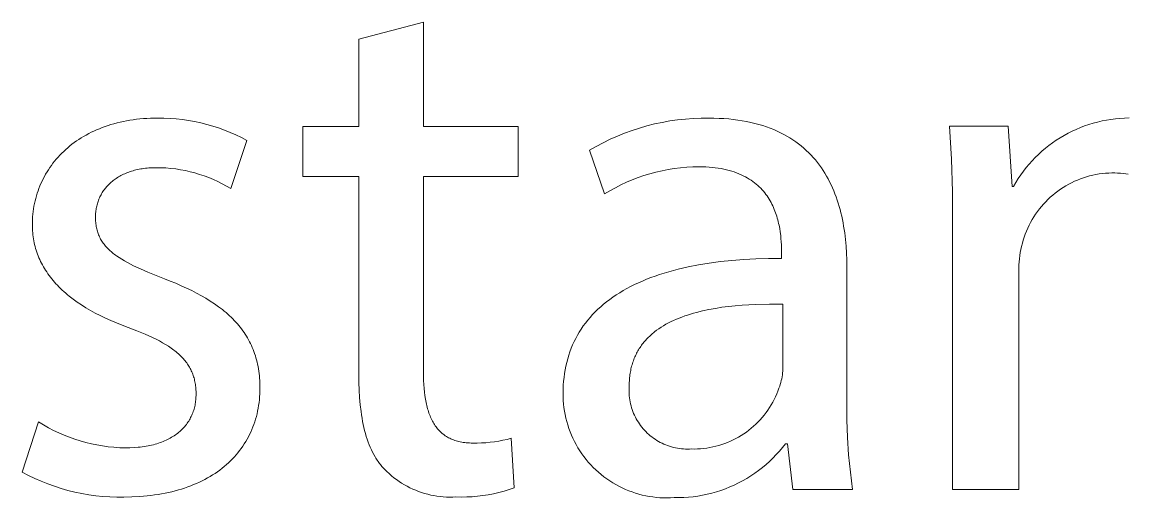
# Model space of a CAD drawing. Header units: millimetres. Extents: x -658 to 2773, y 81 to 2478.
# Drawn here: x 2087.7 to 2138.3, y 138.5 to 160.3 of the extents above; entities that cross this region are included whole.
import ezdxf

# ---------------------------------------------------------------- set-up
doc = ezdxf.new("R2010")
doc.units = ezdxf.units.MM
doc.header["$MEASUREMENT"] = 0
doc.layers.add('Domyślny', color=7, linetype='Continuous', true_color=0x000000)

msp = doc.modelspace()

# ---------------------------------------------------------------- linework, layer by layer
at = {"layer": 'Domyślny', "color": 18, "lineweight": 15, "true_color": 0x000000}
for p, q in [((2103.117, 159.492), (2106.076, 160.28)), ((2106.076, 160.28), (2106.076, 155.505)), ((2103.117, 155.505), (2103.117, 159.492)), ((2092.34, 155.732), (2092.487, 155.761)), ((2092.487, 155.761), (2092.636, 155.788)), ((2092.636, 155.788), (2092.788, 155.811)), ((2092.788, 155.811), (2092.942, 155.831)), ((2092.942, 155.831), (2093.098, 155.848)), ((2093.098, 155.848), (2093.256, 155.862)), ((2093.256, 155.862), (2093.416, 155.874)), ((2093.416, 155.874), (2093.578, 155.882)), ((2093.578, 155.882), (2093.743, 155.886)), ((2093.743, 155.886), (2093.909, 155.888)), ((2093.909, 155.888), (2094.193, 155.885)), ((2094.193, 155.885), (2094.477, 155.873)), ((2094.477, 155.873), (2094.761, 155.851)), ((2094.761, 155.851), (2095.043, 155.819)), ((2095.043, 155.819), (2095.324, 155.778)), ((2095.324, 155.778), (2095.604, 155.728)), ((2117.002, 155.691), (2117.354, 155.754)), ((2117.354, 155.754), (2117.708, 155.805)), ((2117.708, 155.805), (2118.064, 155.843)), ((2118.064, 155.843), (2118.422, 155.869)), ((2118.422, 155.869), (2118.779, 155.883)), ((2118.779, 155.883), (2119.137, 155.885)), ((2119.137, 155.885), (2119.372, 155.882)), ((2119.372, 155.882), (2119.602, 155.874)), ((2119.602, 155.874), (2119.826, 155.862)), ((2119.826, 155.862), (2120.044, 155.845)), ((2120.044, 155.845), (2120.257, 155.823)), ((2120.257, 155.823), (2120.465, 155.796)), ((2120.465, 155.796), (2120.668, 155.765)), ((2120.668, 155.765), (2120.865, 155.729)), ((2136.931, 155.706), (2137.133, 155.753)), ((2137.133, 155.753), (2137.337, 155.793)), ((2137.337, 155.793), (2137.542, 155.827)), ((2137.542, 155.827), (2137.748, 155.853)), ((2137.748, 155.853), (2137.954, 155.872)), ((2137.954, 155.872), (2138.162, 155.885)), ((2138.162, 155.885), (2138.369, 155.89)), ((2090.754, 155.174), (2090.873, 155.234)), ((2090.873, 155.234), (2090.995, 155.292)), ((2090.995, 155.292), (2091.119, 155.348)), ((2091.119, 155.348), (2091.245, 155.401)), ((2091.245, 155.401), (2091.374, 155.452)), ((2091.374, 155.452), (2091.505, 155.5)), ((2091.505, 155.5), (2091.638, 155.545)), ((2091.638, 155.545), (2091.774, 155.588)), ((2091.774, 155.588), (2091.912, 155.628)), ((2091.912, 155.628), (2092.052, 155.666)), ((2092.052, 155.666), (2092.195, 155.701)), ((2092.195, 155.701), (2092.34, 155.732)), ((2095.604, 155.728), (2095.881, 155.668)), ((2095.881, 155.668), (2096.157, 155.598)), ((2096.157, 155.598), (2096.43, 155.52)), ((2096.43, 155.52), (2096.7, 155.432)), ((2096.7, 155.432), (2096.968, 155.335)), ((2096.968, 155.335), (2097.231, 155.23)), ((2100.558, 153.209), (2100.558, 155.505)), ((2100.558, 155.505), (2103.117, 155.505)), ((2106.076, 155.505), (2110.405, 155.505)), ((2110.405, 155.505), (2110.405, 153.209)), ((2115.284, 155.195), (2115.62, 155.318)), ((2115.62, 155.318), (2115.96, 155.429)), ((2115.96, 155.429), (2116.304, 155.528)), ((2116.304, 155.528), (2116.652, 155.616)), ((2116.652, 155.616), (2117.002, 155.691)), ((2120.865, 155.729), (2121.057, 155.689)), ((2121.057, 155.689), (2121.244, 155.644)), ((2121.244, 155.644), (2121.427, 155.595)), ((2121.427, 155.595), (2121.604, 155.542)), ((2121.604, 155.542), (2121.776, 155.485)), ((2121.776, 155.485), (2121.944, 155.424)), ((2121.944, 155.424), (2122.106, 155.359)), ((2122.106, 155.359), (2122.264, 155.29)), ((2122.264, 155.29), (2122.418, 155.217)), ((2130.241, 154.008), (2130.158, 155.511)), ((2130.158, 155.511), (2132.842, 155.511)), ((2132.842, 155.511), (2133.014, 152.758)), ((2135.576, 155.188), (2135.761, 155.282)), ((2135.761, 155.282), (2135.95, 155.369)), ((2135.95, 155.369), (2136.141, 155.45)), ((2136.141, 155.45), (2136.335, 155.524)), ((2136.335, 155.524), (2136.531, 155.591)), ((2136.531, 155.591), (2136.73, 155.652)), ((2136.73, 155.652), (2136.931, 155.706)), ((2089.99, 154.687), (2090.092, 154.763)), ((2090.092, 154.763), (2090.196, 154.837)), ((2090.196, 154.837), (2090.303, 154.909)), ((2090.303, 154.909), (2090.412, 154.978)), ((2090.412, 154.978), (2090.523, 155.046)), ((2090.523, 155.046), (2090.638, 155.111)), ((2090.638, 155.111), (2090.754, 155.174)), ((2097.231, 155.23), (2097.491, 155.115)), ((2097.999, 154.86), (2097.256, 152.655)), ((2097.491, 155.115), (2097.747, 154.992)), ((2097.747, 154.992), (2097.999, 154.86)), ((2113.987, 154.59), (2114.303, 154.758)), ((2114.303, 154.758), (2114.625, 154.915)), ((2114.625, 154.915), (2114.952, 155.061)), ((2114.952, 155.061), (2115.284, 155.195)), ((2122.418, 155.217), (2122.566, 155.141)), ((2122.566, 155.141), (2122.71, 155.061)), ((2122.71, 155.061), (2122.85, 154.977)), ((2122.85, 154.977), (2122.985, 154.89)), ((2122.985, 154.89), (2123.116, 154.8)), ((2123.116, 154.8), (2123.243, 154.707)), ((2134.702, 154.63), (2134.869, 154.753)), ((2134.869, 154.753), (2135.04, 154.871)), ((2135.04, 154.871), (2135.215, 154.983)), ((2135.215, 154.983), (2135.393, 155.089)), ((2135.393, 155.089), (2135.576, 155.188)), ((2089.435, 154.187), (2089.521, 154.275)), ((2089.521, 154.275), (2089.61, 154.362)), ((2089.61, 154.362), (2089.701, 154.446)), ((2089.701, 154.446), (2089.795, 154.528)), ((2089.795, 154.528), (2089.891, 154.608)), ((2089.891, 154.608), (2089.99, 154.687)), ((2113.677, 154.411), (2113.987, 154.59)), ((2114.362, 152.412), (2113.677, 154.411)), ((2123.243, 154.707), (2123.365, 154.61)), ((2123.365, 154.61), (2123.483, 154.51)), ((2123.483, 154.51), (2123.597, 154.407)), ((2123.597, 154.407), (2123.707, 154.301)), ((2123.707, 154.301), (2123.813, 154.193)), ((2134.078, 154.081), (2134.227, 154.226)), ((2134.227, 154.226), (2134.381, 154.366)), ((2134.381, 154.366), (2134.539, 154.501)), ((2134.539, 154.501), (2134.702, 154.63)), ((2088.977, 153.622), (2089.046, 153.72)), ((2089.046, 153.72), (2089.119, 153.817)), ((2089.119, 153.817), (2089.194, 153.912)), ((2089.194, 153.912), (2089.272, 154.006)), ((2089.272, 154.006), (2089.352, 154.097)), ((2089.352, 154.097), (2089.435, 154.187)), ((2123.813, 154.193), (2123.915, 154.081)), ((2123.915, 154.081), (2124.013, 153.967)), ((2124.013, 153.967), (2124.108, 153.85)), ((2124.108, 153.85), (2124.198, 153.731)), ((2124.198, 153.731), (2124.285, 153.609)), ((2130.287, 152.504), (2130.241, 154.008)), ((2133.663, 153.617), (2133.796, 153.777)), ((2133.796, 153.777), (2133.935, 153.931)), ((2133.935, 153.931), (2134.078, 154.081)), ((2088.67, 153.107), (2088.726, 153.213)), ((2088.726, 153.213), (2088.784, 153.317)), ((2088.784, 153.317), (2088.846, 153.42)), ((2088.846, 153.42), (2088.91, 153.522)), ((2088.91, 153.522), (2088.977, 153.622)), ((2092.174, 153.224), (2092.12, 153.193)), ((2092.229, 153.254), (2092.174, 153.224)), ((2092.286, 153.284), (2092.229, 153.254)), ((2092.343, 153.312), (2092.286, 153.284)), ((2092.402, 153.339), (2092.343, 153.312)), ((2092.462, 153.364), (2092.402, 153.339)), ((2092.524, 153.389), (2092.462, 153.364)), ((2092.586, 153.412), (2092.524, 153.389)), ((2092.65, 153.435), (2092.586, 153.412)), ((2092.716, 153.456), (2092.65, 153.435)), ((2092.782, 153.476), (2092.716, 153.456)), ((2092.85, 153.494), (2092.782, 153.476)), ((2092.919, 153.512), (2092.85, 153.494)), ((2092.989, 153.528), (2092.919, 153.512)), ((2093.06, 153.543), (2092.989, 153.528)), ((2093.133, 153.556), (2093.06, 153.543)), ((2093.207, 153.568), (2093.133, 153.556)), ((2093.282, 153.579), (2093.207, 153.568)), ((2093.358, 153.588), (2093.282, 153.579)), ((2093.435, 153.596), (2093.358, 153.588)), ((2093.514, 153.603), (2093.435, 153.596)), ((2093.594, 153.608), (2093.514, 153.603)), ((2093.675, 153.612), (2093.594, 153.608)), ((2093.757, 153.614), (2093.675, 153.612)), ((2093.841, 153.615), (2093.757, 153.614)), ((2094.065, 153.612), (2093.841, 153.615)), ((2094.29, 153.601), (2094.065, 153.612)), ((2094.513, 153.582), (2094.29, 153.601)), ((2094.737, 153.556), (2094.513, 153.582)), ((2094.959, 153.521), (2094.737, 153.556)), ((2095.179, 153.48), (2094.959, 153.521)), ((2095.398, 153.43), (2095.179, 153.48)), ((2095.616, 153.373), (2095.398, 153.43)), ((2095.831, 153.309), (2095.616, 153.373)), ((2096.043, 153.237), (2095.831, 153.309)), ((2096.254, 153.158), (2096.043, 153.237)), ((2103.117, 153.209), (2100.558, 153.209)), ((2103.117, 144.139), (2103.117, 153.209)), ((2110.405, 153.209), (2106.076, 153.209)), ((2106.076, 153.209), (2106.076, 144.242)), ((2116.168, 153.251), (2115.898, 153.158)), ((2116.441, 153.334), (2116.168, 153.251)), ((2116.716, 153.408), (2116.441, 153.334)), ((2116.994, 153.473), (2116.716, 153.408)), ((2117.274, 153.528), (2116.994, 153.473)), ((2117.555, 153.573), (2117.274, 153.528)), ((2117.838, 153.609), (2117.555, 153.573)), ((2118.122, 153.635), (2117.838, 153.609)), ((2118.407, 153.651), (2118.122, 153.635)), ((2118.692, 153.657), (2118.407, 153.651)), ((2118.849, 153.655), (2118.692, 153.657)), ((2119.001, 153.65), (2118.849, 153.655)), ((2119.149, 153.641), (2119.001, 153.65)), ((2119.293, 153.629), (2119.149, 153.641)), ((2119.433, 153.613), (2119.293, 153.629)), ((2119.569, 153.595), (2119.433, 153.613)), ((2119.7, 153.573), (2119.569, 153.595)), ((2119.828, 153.548), (2119.7, 153.573)), ((2119.952, 153.52), (2119.828, 153.548)), ((2120.071, 153.489), (2119.952, 153.52)), ((2120.187, 153.455), (2120.071, 153.489)), ((2120.3, 153.419), (2120.187, 153.455)), ((2120.408, 153.38), (2120.3, 153.419)), ((2120.513, 153.339), (2120.408, 153.38)), ((2120.614, 153.295), (2120.513, 153.339)), ((2120.712, 153.248), (2120.614, 153.295)), ((2120.807, 153.199), (2120.712, 153.248)), ((2124.285, 153.609), (2124.368, 153.485)), ((2124.368, 153.485), (2124.447, 153.359)), ((2124.447, 153.359), (2124.523, 153.231)), ((2124.523, 153.231), (2124.596, 153.1)), ((2133.297, 153.113), (2133.413, 153.285)), ((2133.413, 153.285), (2133.535, 153.454)), ((2133.535, 153.454), (2133.663, 153.617)), ((2136.563, 153.237), (2136.421, 153.197)), ((2136.706, 153.271), (2136.563, 153.237)), ((2136.851, 153.301), (2136.706, 153.271)), ((2136.996, 153.326), (2136.851, 153.301)), ((2137.142, 153.346), (2136.996, 153.326)), ((2137.289, 153.36), (2137.142, 153.346)), ((2137.436, 153.37), (2137.289, 153.36)), ((2137.583, 153.375), (2137.436, 153.37)), ((2137.715, 153.373), (2137.583, 153.375)), ((2137.844, 153.368), (2137.715, 153.373)), ((2137.971, 153.36), (2137.844, 153.368)), ((2138.095, 153.349), (2137.971, 153.36)), ((2138.217, 153.335), (2138.095, 153.349)), ((2138.335, 153.317), (2138.217, 153.335)), ((2088.477, 152.669), (2088.521, 152.78)), ((2088.521, 152.78), (2088.568, 152.89)), ((2088.568, 152.89), (2088.618, 152.999)), ((2088.618, 152.999), (2088.67, 153.107)), ((2091.576, 152.743), (2091.54, 152.699)), ((2091.615, 152.785), (2091.576, 152.743)), ((2091.654, 152.827), (2091.615, 152.785)), ((2091.695, 152.867), (2091.654, 152.827)), ((2091.737, 152.907), (2091.695, 152.867)), ((2091.78, 152.946), (2091.737, 152.907)), ((2091.825, 152.984), (2091.78, 152.946)), ((2091.871, 153.022), (2091.825, 152.984)), ((2091.918, 153.058), (2091.871, 153.022)), ((2091.967, 153.093), (2091.918, 153.058)), ((2092.017, 153.127), (2091.967, 153.093)), ((2092.068, 153.161), (2092.017, 153.127)), ((2092.12, 153.193), (2092.068, 153.161)), ((2096.461, 153.071), (2096.254, 153.158)), ((2096.665, 152.978), (2096.461, 153.071)), ((2096.866, 152.877), (2096.665, 152.978)), ((2097.063, 152.769), (2096.866, 152.877)), ((2097.256, 152.655), (2097.063, 152.769)), ((2115.111, 152.825), (2114.857, 152.696)), ((2115.37, 152.945), (2115.111, 152.825)), ((2115.632, 153.056), (2115.37, 152.945)), ((2115.898, 153.158), (2115.632, 153.056)), ((2120.898, 153.148), (2120.807, 153.199)), ((2120.985, 153.095), (2120.898, 153.148)), ((2121.07, 153.04), (2120.985, 153.095)), ((2121.151, 152.983), (2121.07, 153.04)), ((2121.229, 152.924), (2121.151, 152.983)), ((2121.304, 152.863), (2121.229, 152.924)), ((2121.376, 152.8), (2121.304, 152.863)), ((2121.445, 152.736), (2121.376, 152.8)), ((2121.511, 152.67), (2121.445, 152.736)), ((2124.596, 153.1), (2124.665, 152.967)), ((2124.665, 152.967), (2124.731, 152.833)), ((2124.731, 152.833), (2124.793, 152.696)), ((2133.014, 152.758), (2133.082, 152.758)), ((2133.082, 152.758), (2133.187, 152.937)), ((2133.187, 152.937), (2133.297, 153.113)), ((2135.35, 152.71), (2135.227, 152.63)), ((2135.476, 152.787), (2135.35, 152.71)), ((2135.605, 152.86), (2135.476, 152.787)), ((2135.736, 152.927), (2135.605, 152.86)), ((2135.869, 152.991), (2135.736, 152.927)), ((2136.004, 153.049), (2135.869, 152.991)), ((2136.141, 153.103), (2136.004, 153.049)), ((2136.28, 153.153), (2136.141, 153.103)), ((2136.421, 153.197), (2136.28, 153.153)), ((2088.301, 152.094), (2088.33, 152.211)), ((2088.33, 152.211), (2088.362, 152.328)), ((2088.362, 152.328), (2088.397, 152.442)), ((2088.397, 152.442), (2088.436, 152.556)), ((2088.436, 152.556), (2088.477, 152.669)), ((2091.246, 152.227), (2091.224, 152.176)), ((2091.27, 152.277), (2091.246, 152.227)), ((2091.294, 152.327), (2091.27, 152.277)), ((2091.32, 152.376), (2091.294, 152.327)), ((2091.347, 152.424), (2091.32, 152.376)), ((2091.376, 152.472), (2091.347, 152.424)), ((2091.406, 152.519), (2091.376, 152.472)), ((2091.437, 152.565), (2091.406, 152.519)), ((2091.47, 152.611), (2091.437, 152.565)), ((2091.504, 152.655), (2091.47, 152.611)), ((2091.54, 152.699), (2091.504, 152.655)), ((2114.607, 152.558), (2114.362, 152.412)), ((2114.857, 152.696), (2114.607, 152.558)), ((2121.574, 152.603), (2121.511, 152.67)), ((2121.634, 152.534), (2121.574, 152.603)), ((2121.692, 152.464), (2121.634, 152.534)), ((2121.747, 152.392), (2121.692, 152.464)), ((2121.799, 152.32), (2121.747, 152.392)), ((2121.849, 152.246), (2121.799, 152.32)), ((2121.896, 152.171), (2121.849, 152.246)), ((2124.793, 152.696), (2124.852, 152.558)), ((2124.852, 152.558), (2124.908, 152.418)), ((2124.908, 152.418), (2124.961, 152.276)), ((2124.961, 152.276), (2125.011, 152.133)), ((2130.295, 150.999), (2130.287, 152.504)), ((2134.764, 152.265), (2134.657, 152.164)), ((2134.875, 152.362), (2134.764, 152.265)), ((2134.989, 152.455), (2134.875, 152.362)), ((2135.107, 152.544), (2134.989, 152.455)), ((2135.227, 152.63), (2135.107, 152.544)), ((2088.214, 151.616), (2088.231, 151.737)), ((2088.231, 151.737), (2088.251, 151.857)), ((2088.251, 151.857), (2088.274, 151.976)), ((2088.274, 151.976), (2088.301, 152.094)), ((2091.091, 151.694), (2091.083, 151.638)), ((2091.1, 151.749), (2091.091, 151.694)), ((2091.11, 151.804), (2091.1, 151.749)), ((2091.123, 151.859), (2091.11, 151.804)), ((2091.136, 151.913), (2091.123, 151.859)), ((2091.151, 151.967), (2091.136, 151.913)), ((2091.167, 152.02), (2091.151, 151.967)), ((2091.185, 152.072), (2091.167, 152.02)), ((2091.204, 152.124), (2091.185, 152.072)), ((2091.224, 152.176), (2091.204, 152.124)), ((2121.941, 152.096), (2121.896, 152.171)), ((2121.984, 152.019), (2121.941, 152.096)), ((2122.024, 151.942), (2121.984, 152.019)), ((2122.062, 151.864), (2122.024, 151.942)), ((2122.098, 151.786), (2122.062, 151.864)), ((2122.132, 151.707), (2122.098, 151.786)), ((2122.163, 151.628), (2122.132, 151.707)), ((2125.011, 152.133), (2125.058, 151.989)), ((2125.058, 151.989), (2125.102, 151.843)), ((2125.102, 151.843), (2125.143, 151.696)), ((2125.143, 151.696), (2125.181, 151.547)), ((2134.263, 151.725), (2134.174, 151.607)), ((2134.356, 151.84), (2134.263, 151.725)), ((2134.452, 151.951), (2134.356, 151.84)), ((2134.553, 152.059), (2134.452, 151.951)), ((2134.657, 152.164), (2134.553, 152.059)), ((2088.176, 151.124), (2088.181, 151.248)), ((2088.181, 151.248), (2088.189, 151.371)), ((2088.189, 151.371), (2088.2, 151.494)), ((2088.2, 151.494), (2088.214, 151.616)), ((2091.068, 151.468), (2091.065, 151.41)), ((2091.065, 151.41), (2091.065, 151.353)), ((2091.065, 151.353), (2091.065, 151.289)), ((2091.065, 151.289), (2091.068, 151.225)), ((2091.071, 151.525), (2091.068, 151.468)), ((2091.068, 151.225), (2091.071, 151.163)), ((2091.076, 151.581), (2091.071, 151.525)), ((2091.083, 151.638), (2091.076, 151.581)), ((2122.193, 151.548), (2122.163, 151.628)), ((2122.221, 151.468), (2122.193, 151.548)), ((2122.247, 151.388), (2122.221, 151.468)), ((2122.271, 151.307), (2122.247, 151.388)), ((2122.293, 151.227), (2122.271, 151.307)), ((2122.313, 151.147), (2122.293, 151.227)), ((2125.181, 151.547), (2125.216, 151.398)), ((2125.216, 151.398), (2125.249, 151.247)), ((2125.249, 151.247), (2125.279, 151.095)), ((2133.933, 151.237), (2133.862, 151.108)), ((2134.009, 151.363), (2133.933, 151.237)), ((2134.09, 151.487), (2134.009, 151.363)), ((2134.174, 151.607), (2134.09, 151.487)), ((2088.175, 150.999), (2088.176, 151.124)), ((2088.176, 150.906), (2088.175, 150.999)), ((2088.179, 150.813), (2088.176, 150.906)), ((2088.184, 150.721), (2088.179, 150.813)), ((2088.191, 150.63), (2088.184, 150.721)), ((2091.071, 151.163), (2091.076, 151.102)), ((2091.076, 151.102), (2091.083, 151.042)), ((2091.083, 151.042), (2091.091, 150.983)), ((2091.091, 150.983), (2091.1, 150.925)), ((2091.1, 150.925), (2091.111, 150.868)), ((2091.111, 150.868), (2091.124, 150.812)), ((2091.124, 150.812), (2091.138, 150.757)), ((2091.138, 150.757), (2091.153, 150.703)), ((2091.153, 150.703), (2091.17, 150.65)), ((2122.332, 151.067), (2122.313, 151.147)), ((2122.35, 150.987), (2122.332, 151.067)), ((2122.38, 150.828), (2122.35, 150.987)), ((2122.404, 150.671), (2122.38, 150.828)), ((2125.279, 151.095), (2125.306, 150.943)), ((2125.306, 150.943), (2125.354, 150.636)), ((2130.295, 138.878), (2130.295, 150.999)), ((2133.674, 150.708), (2133.62, 150.57)), ((2133.732, 150.843), (2133.674, 150.708)), ((2133.794, 150.977), (2133.732, 150.843)), ((2133.862, 151.108), (2133.794, 150.977)), ((2088.201, 150.539), (2088.191, 150.63)), ((2088.212, 150.449), (2088.201, 150.539)), ((2088.226, 150.359), (2088.212, 150.449)), ((2088.241, 150.27), (2088.226, 150.359)), ((2088.259, 150.181), (2088.241, 150.27)), ((2088.279, 150.093), (2088.259, 150.181)), ((2091.17, 150.65), (2091.188, 150.597)), ((2091.188, 150.597), (2091.208, 150.545)), ((2091.208, 150.545), (2091.229, 150.495)), ((2091.229, 150.495), (2091.252, 150.444)), ((2091.252, 150.444), (2091.277, 150.395)), ((2091.277, 150.395), (2091.302, 150.347)), ((2091.302, 150.347), (2091.33, 150.299)), ((2091.33, 150.299), (2091.359, 150.252)), ((2091.359, 150.252), (2091.389, 150.205)), ((2091.389, 150.205), (2091.421, 150.159)), ((2122.424, 150.517), (2122.404, 150.671)), ((2122.439, 150.366), (2122.424, 150.517)), ((2122.45, 150.219), (2122.439, 150.366)), ((2122.457, 150.076), (2122.45, 150.219)), ((2125.354, 150.636), (2125.391, 150.326)), ((2125.391, 150.326), (2125.42, 150.015)), ((2133.528, 150.29), (2133.487, 150.153)), ((2133.572, 150.431), (2133.528, 150.29)), ((2133.62, 150.57), (2133.572, 150.431)), ((2088.301, 150.005), (2088.279, 150.093)), ((2088.325, 149.918), (2088.301, 150.005)), ((2088.351, 149.832), (2088.325, 149.918)), ((2088.379, 149.746), (2088.351, 149.832)), ((2088.41, 149.661), (2088.379, 149.746)), ((2091.421, 150.159), (2091.455, 150.114)), ((2091.455, 150.114), (2091.49, 150.069)), ((2091.49, 150.069), (2091.527, 150.025)), ((2091.527, 150.025), (2091.565, 149.982)), ((2091.565, 149.982), (2091.605, 149.939)), ((2091.605, 149.939), (2091.646, 149.897)), ((2091.646, 149.897), (2091.689, 149.855)), ((2091.689, 149.855), (2091.734, 149.813)), ((2091.734, 149.813), (2091.78, 149.773)), ((2091.78, 149.773), (2091.827, 149.732)), ((2091.827, 149.732), (2091.877, 149.692)), ((2091.877, 149.692), (2091.927, 149.652)), ((2122.46, 149.939), (2122.457, 150.076)), ((2122.462, 149.807), (2122.46, 149.939)), ((2122.462, 149.464), (2122.462, 149.807)), ((2125.42, 150.015), (2125.439, 149.702)), ((2125.439, 149.702), (2125.451, 149.389)), ((2133.391, 149.732), (2133.368, 149.59)), ((2133.418, 149.873), (2133.391, 149.732)), ((2133.45, 150.014), (2133.418, 149.873)), ((2133.487, 150.153), (2133.45, 150.014)), ((2088.442, 149.576), (2088.41, 149.661)), ((2088.477, 149.492), (2088.442, 149.576)), ((2088.514, 149.408), (2088.477, 149.492)), ((2088.553, 149.325), (2088.514, 149.408)), ((2088.594, 149.243), (2088.553, 149.325)), ((2088.637, 149.161), (2088.594, 149.243)), ((2091.927, 149.652), (2091.98, 149.613)), ((2091.98, 149.613), (2092.034, 149.574)), ((2092.034, 149.574), (2092.147, 149.497)), ((2092.147, 149.497), (2092.266, 149.421)), ((2092.266, 149.421), (2092.392, 149.346)), ((2092.392, 149.346), (2092.525, 149.272)), ((2092.525, 149.272), (2092.664, 149.198)), ((2092.664, 149.198), (2092.809, 149.125)), ((2118.191, 149.077), (2118.664, 149.17)), ((2118.664, 149.17), (2119.155, 149.25)), ((2119.155, 149.25), (2119.663, 149.318)), ((2119.663, 149.318), (2120.189, 149.373)), ((2120.189, 149.373), (2120.732, 149.415)), ((2120.732, 149.415), (2121.291, 149.445)), ((2121.291, 149.445), (2121.868, 149.461)), ((2121.868, 149.461), (2122.462, 149.464)), ((2125.451, 149.389), (2125.455, 149.076)), ((2133.336, 149.305), (2133.327, 149.161)), ((2133.349, 149.448), (2133.336, 149.305)), ((2133.368, 149.59), (2133.349, 149.448)), ((2088.682, 149.08), (2088.637, 149.161)), ((2088.73, 149), (2088.682, 149.08)), ((2088.779, 148.92), (2088.73, 149)), ((2088.831, 148.84), (2088.779, 148.92)), ((2088.885, 148.762), (2088.831, 148.84)), ((2088.941, 148.684), (2088.885, 148.762)), ((2088.999, 148.607), (2088.941, 148.684)), ((2092.809, 149.125), (2093.121, 148.978)), ((2093.121, 148.978), (2093.459, 148.832)), ((2093.459, 148.832), (2094.218, 148.531)), ((2116.676, 148.654), (2116.879, 148.724)), ((2116.879, 148.724), (2117.086, 148.79)), ((2117.086, 148.79), (2117.298, 148.854)), ((2117.298, 148.854), (2117.515, 148.914)), ((2117.515, 148.914), (2117.736, 148.972)), ((2117.736, 148.972), (2118.191, 149.077)), ((2125.455, 149.076), (2125.455, 142.862)), ((2133.327, 149.161), (2133.322, 149.018)), ((2133.322, 149.018), (2133.322, 148.874)), ((2133.322, 148.874), (2133.322, 138.878)), ((2089.06, 148.53), (2088.999, 148.607)), ((2089.122, 148.454), (2089.06, 148.53)), ((2089.187, 148.379), (2089.122, 148.454)), ((2089.254, 148.304), (2089.187, 148.379)), ((2089.323, 148.23), (2089.254, 148.304)), ((2089.394, 148.157), (2089.323, 148.23)), ((2089.468, 148.084), (2089.394, 148.157)), ((2094.218, 148.531), (2094.485, 148.427)), ((2094.485, 148.427), (2094.743, 148.321)), ((2094.743, 148.321), (2094.993, 148.213)), ((2094.993, 148.213), (2095.236, 148.102)), ((2115.384, 148.081), (2115.554, 148.172)), ((2115.554, 148.172), (2115.73, 148.26)), ((2115.73, 148.26), (2115.91, 148.345)), ((2115.91, 148.345), (2116.095, 148.427)), ((2116.095, 148.427), (2116.284, 148.506)), ((2116.284, 148.506), (2116.478, 148.581)), ((2116.478, 148.581), (2116.676, 148.654)), ((2089.544, 148.012), (2089.468, 148.084)), ((2089.621, 147.941), (2089.544, 148.012)), ((2089.701, 147.871), (2089.621, 147.941)), ((2089.784, 147.801), (2089.701, 147.871)), ((2089.868, 147.732), (2089.784, 147.801)), ((2090.043, 147.596), (2089.868, 147.732)), ((2095.236, 148.102), (2095.469, 147.989)), ((2095.469, 147.989), (2095.695, 147.874)), ((2095.695, 147.874), (2095.912, 147.755)), ((2095.912, 147.755), (2096.121, 147.634)), ((2114.6, 147.583), (2114.748, 147.688)), ((2114.748, 147.688), (2114.9, 147.791)), ((2114.9, 147.791), (2115.056, 147.891)), ((2115.056, 147.891), (2115.218, 147.988)), ((2115.218, 147.988), (2115.384, 148.081)), ((2090.228, 147.463), (2090.043, 147.596)), ((2090.421, 147.333), (2090.228, 147.463)), ((2090.623, 147.206), (2090.421, 147.333)), ((2090.834, 147.082), (2090.623, 147.206)), ((2096.121, 147.634), (2096.321, 147.509)), ((2096.321, 147.509), (2096.513, 147.382)), ((2096.513, 147.382), (2096.697, 147.251)), ((2096.697, 147.251), (2096.786, 147.184)), ((2096.786, 147.184), (2096.872, 147.117)), ((2114.059, 147.131), (2114.187, 147.248)), ((2114.187, 147.248), (2114.32, 147.363)), ((2114.32, 147.363), (2114.458, 147.474)), ((2114.458, 147.474), (2114.6, 147.583)), ((2119.435, 147.175), (2119.141, 147.122)), ((2119.734, 147.222), (2119.435, 147.175)), ((2120.038, 147.261), (2119.734, 147.222)), ((2120.345, 147.293), (2120.038, 147.261)), ((2120.655, 147.319), (2120.345, 147.293)), ((2120.967, 147.339), (2120.655, 147.319)), ((2121.28, 147.354), (2120.967, 147.339)), ((2121.907, 147.367), (2121.28, 147.354)), ((2122.53, 147.362), (2121.907, 147.367)), ((2122.53, 144.484), (2122.53, 147.362)), ((2091.054, 146.961), (2090.834, 147.082)), ((2091.282, 146.843), (2091.054, 146.961)), ((2091.52, 146.729), (2091.282, 146.843)), ((2091.767, 146.617), (2091.52, 146.729)), ((2096.872, 147.117), (2096.957, 147.048)), ((2096.957, 147.048), (2097.039, 146.979)), ((2097.039, 146.979), (2097.119, 146.909)), ((2097.119, 146.909), (2097.198, 146.838)), ((2097.198, 146.838), (2097.274, 146.765)), ((2097.274, 146.765), (2097.348, 146.692)), ((2097.348, 146.692), (2097.419, 146.618)), ((2113.595, 146.633), (2113.704, 146.762)), ((2113.704, 146.762), (2113.817, 146.888)), ((2113.817, 146.888), (2113.936, 147.011)), ((2113.936, 147.011), (2114.059, 147.131)), ((2117.649, 146.677), (2117.526, 146.622)), ((2117.774, 146.728), (2117.649, 146.677)), ((2117.901, 146.778), (2117.774, 146.728)), ((2118.031, 146.825), (2117.901, 146.778)), ((2118.163, 146.87), (2118.031, 146.825)), ((2118.297, 146.912), (2118.163, 146.87)), ((2118.433, 146.952), (2118.297, 146.912)), ((2118.571, 146.99), (2118.433, 146.952)), ((2118.853, 147.06), (2118.571, 146.99)), ((2119.141, 147.122), (2118.853, 147.06)), ((2092.023, 146.509), (2091.767, 146.617)), ((2092.287, 146.405), (2092.023, 146.509)), ((2092.561, 146.304), (2092.287, 146.405)), ((2092.965, 146.149), (2092.561, 146.304)), ((2093.338, 145.995), (2092.965, 146.149)), ((2097.419, 146.618), (2097.489, 146.543)), ((2097.489, 146.543), (2097.557, 146.467)), ((2097.557, 146.467), (2097.622, 146.39)), ((2097.622, 146.39), (2097.686, 146.312)), ((2097.686, 146.312), (2097.747, 146.233)), ((2097.747, 146.233), (2097.806, 146.153)), ((2097.806, 146.153), (2097.863, 146.072)), ((2113.209, 146.089), (2113.298, 146.229)), ((2113.298, 146.229), (2113.392, 146.367)), ((2113.392, 146.367), (2113.491, 146.501)), ((2113.491, 146.501), (2113.595, 146.633)), ((2116.747, 146.17), (2116.648, 146.094)), ((2116.849, 146.243), (2116.747, 146.17)), ((2116.955, 146.313), (2116.849, 146.243)), ((2117.063, 146.38), (2116.955, 146.313)), ((2117.175, 146.444), (2117.063, 146.38)), ((2117.289, 146.506), (2117.175, 146.444)), ((2117.406, 146.566), (2117.289, 146.506)), ((2117.526, 146.622), (2117.406, 146.566)), ((2093.512, 145.917), (2093.338, 145.995)), ((2093.679, 145.839), (2093.512, 145.917)), ((2093.839, 145.76), (2093.679, 145.839)), ((2093.991, 145.681), (2093.839, 145.76)), ((2094.136, 145.6), (2093.991, 145.681)), ((2097.863, 146.072), (2097.918, 145.989)), ((2097.918, 145.989), (2097.971, 145.906)), ((2097.971, 145.906), (2098.021, 145.821)), ((2098.021, 145.821), (2098.07, 145.736)), ((2098.07, 145.736), (2098.116, 145.649)), ((2098.116, 145.649), (2098.16, 145.561)), ((2112.902, 145.501), (2112.972, 145.652)), ((2112.972, 145.652), (2113.046, 145.801)), ((2113.046, 145.801), (2113.125, 145.946)), ((2113.125, 145.946), (2113.209, 146.089)), ((2116.167, 145.626), (2116.128, 145.579)), ((2116.206, 145.673), (2116.167, 145.626)), ((2116.246, 145.718), (2116.206, 145.673)), ((2116.287, 145.763), (2116.246, 145.718)), ((2116.329, 145.807), (2116.287, 145.763)), ((2116.372, 145.85), (2116.329, 145.807)), ((2116.416, 145.893), (2116.372, 145.85)), ((2116.46, 145.935), (2116.416, 145.893)), ((2116.506, 145.976), (2116.46, 145.935)), ((2116.552, 146.016), (2116.506, 145.976)), ((2116.6, 146.056), (2116.552, 146.016)), ((2116.648, 146.094), (2116.6, 146.056)), ((2094.274, 145.519), (2094.136, 145.6)), ((2094.405, 145.436), (2094.274, 145.519)), ((2094.528, 145.353), (2094.405, 145.436)), ((2094.588, 145.311), (2094.528, 145.353)), ((2094.645, 145.268), (2094.588, 145.311)), ((2094.701, 145.225), (2094.645, 145.268)), ((2094.755, 145.182), (2094.701, 145.225)), ((2094.807, 145.138), (2094.755, 145.182)), ((2094.858, 145.094), (2094.807, 145.138)), ((2098.16, 145.561), (2098.202, 145.471)), ((2098.202, 145.471), (2098.242, 145.381)), ((2098.242, 145.381), (2098.28, 145.289)), ((2098.28, 145.289), (2098.316, 145.196)), ((2098.316, 145.196), (2098.349, 145.102)), ((2112.725, 145.03), (2112.779, 145.19)), ((2112.779, 145.19), (2112.838, 145.346)), ((2112.838, 145.346), (2112.902, 145.501)), ((2115.831, 145.119), (2115.803, 145.064)), ((2115.86, 145.174), (2115.831, 145.119)), ((2115.89, 145.227), (2115.86, 145.174)), ((2115.921, 145.28), (2115.89, 145.227)), ((2115.953, 145.332), (2115.921, 145.28)), ((2115.986, 145.383), (2115.953, 145.332)), ((2116.02, 145.433), (2115.986, 145.383)), ((2116.055, 145.483), (2116.02, 145.433)), ((2116.091, 145.531), (2116.055, 145.483)), ((2116.128, 145.579), (2116.091, 145.531)), ((2094.907, 145.049), (2094.858, 145.094)), ((2094.955, 145.004), (2094.907, 145.049)), ((2095, 144.959), (2094.955, 145.004)), ((2095.044, 144.913), (2095, 144.959)), ((2095.087, 144.866), (2095.044, 144.913)), ((2095.128, 144.819), (2095.087, 144.866)), ((2095.167, 144.772), (2095.128, 144.819)), ((2095.205, 144.724), (2095.167, 144.772)), ((2095.241, 144.675), (2095.205, 144.724)), ((2095.276, 144.626), (2095.241, 144.675)), ((2095.309, 144.577), (2095.276, 144.626)), ((2098.349, 145.102), (2098.381, 145.006)), ((2098.381, 145.006), (2098.41, 144.91)), ((2098.41, 144.91), (2098.437, 144.812)), ((2098.437, 144.812), (2098.462, 144.712)), ((2098.462, 144.712), (2098.485, 144.612)), ((2112.593, 144.535), (2112.632, 144.702)), ((2112.632, 144.702), (2112.676, 144.868)), ((2112.676, 144.868), (2112.725, 145.03)), ((2115.64, 144.654), (2115.622, 144.592)), ((2115.66, 144.715), (2115.64, 144.654)), ((2115.681, 144.776), (2115.66, 144.715)), ((2115.703, 144.835), (2115.681, 144.776)), ((2115.726, 144.894), (2115.703, 144.835)), ((2115.751, 144.951), (2115.726, 144.894)), ((2115.776, 145.008), (2115.751, 144.951)), ((2115.803, 145.064), (2115.776, 145.008)), ((2095.34, 144.526), (2095.309, 144.577)), ((2095.37, 144.476), (2095.34, 144.526)), ((2095.399, 144.424), (2095.37, 144.476)), ((2095.426, 144.372), (2095.399, 144.424)), ((2095.451, 144.319), (2095.426, 144.372)), ((2095.475, 144.266), (2095.451, 144.319)), ((2095.498, 144.212), (2095.475, 144.266)), ((2095.519, 144.157), (2095.498, 144.212)), ((2095.539, 144.102), (2095.519, 144.157)), ((2098.485, 144.612), (2098.505, 144.509)), ((2098.505, 144.509), (2098.524, 144.406)), ((2098.524, 144.406), (2098.54, 144.301)), ((2098.54, 144.301), (2098.554, 144.195)), ((2098.554, 144.195), (2098.566, 144.087)), ((2103.121, 143.778), (2103.117, 144.139)), ((2106.076, 144.242), (2106.077, 144.051)), ((2112.508, 144.015), (2112.531, 144.191)), ((2112.531, 144.191), (2112.56, 144.364)), ((2112.56, 144.364), (2112.593, 144.535)), ((2115.526, 144.132), (2115.517, 144.063)), ((2115.536, 144.201), (2115.526, 144.132)), ((2115.547, 144.268), (2115.536, 144.201)), ((2115.56, 144.335), (2115.547, 144.268)), ((2115.573, 144.4), (2115.56, 144.335)), ((2115.588, 144.465), (2115.573, 144.4)), ((2115.604, 144.529), (2115.588, 144.465)), ((2115.622, 144.592), (2115.604, 144.529)), ((2122.489, 144.04), (2122.503, 144.128)), ((2122.503, 144.128), (2122.514, 144.217)), ((2122.514, 144.217), (2122.522, 144.305)), ((2122.522, 144.305), (2122.528, 144.394)), ((2122.528, 144.394), (2122.53, 144.484)), ((2095.557, 144.045), (2095.539, 144.102)), ((2095.574, 143.989), (2095.557, 144.045)), ((2095.589, 143.931), (2095.574, 143.989)), ((2095.603, 143.872), (2095.589, 143.931)), ((2095.616, 143.813), (2095.603, 143.872)), ((2095.627, 143.753), (2095.616, 143.813)), ((2095.637, 143.692), (2095.627, 143.753)), ((2095.645, 143.63), (2095.637, 143.692)), ((2095.652, 143.568), (2095.645, 143.63)), ((2098.566, 144.087), (2098.576, 143.978)), ((2098.576, 143.978), (2098.583, 143.868)), ((2098.583, 143.868), (2098.589, 143.756)), ((2098.589, 143.756), (2098.592, 143.642)), ((2098.592, 143.642), (2098.593, 143.528)), ((2103.132, 143.428), (2103.121, 143.778)), ((2106.077, 144.051), (2106.083, 143.866)), ((2106.083, 143.866), (2106.092, 143.687)), ((2106.092, 143.687), (2106.104, 143.512)), ((2112.469, 143.471), (2112.476, 143.655)), ((2112.476, 143.655), (2112.489, 143.836)), ((2112.489, 143.836), (2112.508, 144.015)), ((2115.493, 143.627), (2115.487, 143.535)), ((2115.494, 143.702), (2115.493, 143.627)), ((2115.496, 143.776), (2115.494, 143.702)), ((2115.499, 143.849), (2115.496, 143.776)), ((2115.504, 143.921), (2115.499, 143.849)), ((2115.51, 143.992), (2115.504, 143.921)), ((2115.517, 144.063), (2115.51, 143.992)), ((2122.347, 143.524), (2122.378, 143.608)), ((2122.378, 143.608), (2122.406, 143.693)), ((2122.406, 143.693), (2122.43, 143.779)), ((2122.43, 143.779), (2122.453, 143.865)), ((2122.453, 143.865), (2122.472, 143.952)), ((2122.472, 143.952), (2122.489, 144.04)), ((2095.658, 143.505), (2095.652, 143.568)), ((2095.663, 143.44), (2095.658, 143.505)), ((2095.662, 143.051), (2095.665, 143.114)), ((2095.666, 143.375), (2095.663, 143.44)), ((2095.665, 143.114), (2095.668, 143.178)), ((2095.668, 143.309), (2095.666, 143.375)), ((2095.669, 143.242), (2095.668, 143.309)), ((2095.668, 143.178), (2095.669, 143.242)), ((2098.578, 143.122), (2098.566, 142.99)), ((2098.586, 143.256), (2098.578, 143.122)), ((2098.591, 143.391), (2098.586, 143.256)), ((2098.593, 143.528), (2098.591, 143.391)), ((2103.152, 143.09), (2103.132, 143.428)), ((2106.104, 143.512), (2106.121, 143.343)), ((2106.121, 143.343), (2106.141, 143.18)), ((2106.141, 143.18), (2106.166, 143.021)), ((2112.466, 143.284), (2112.469, 143.471)), ((2112.467, 143.121), (2112.466, 143.284)), ((2112.474, 142.958), (2112.467, 143.121)), ((2115.487, 143.535), (2115.485, 143.443)), ((2115.485, 143.443), (2115.485, 143.351)), ((2115.485, 143.351), (2115.488, 143.259)), ((2115.488, 143.259), (2115.495, 143.167)), ((2115.495, 143.167), (2115.505, 143.076)), ((2122.128, 143.004), (2122.19, 143.131)), ((2122.19, 143.131), (2122.247, 143.26)), ((2122.247, 143.26), (2122.299, 143.391)), ((2122.299, 143.391), (2122.347, 143.524)), ((2095.577, 142.564), (2095.593, 142.623)), ((2095.593, 142.623), (2095.607, 142.683)), ((2095.607, 142.683), (2095.62, 142.743)), ((2095.62, 142.743), (2095.631, 142.803)), ((2095.631, 142.803), (2095.641, 142.865)), ((2095.641, 142.865), (2095.65, 142.926)), ((2095.65, 142.926), (2095.656, 142.988)), ((2095.656, 142.988), (2095.662, 143.051)), ((2098.512, 142.6), (2098.487, 142.473)), ((2098.533, 142.729), (2098.512, 142.6)), ((2098.551, 142.858), (2098.533, 142.729)), ((2098.566, 142.99), (2098.551, 142.858)), ((2103.18, 142.763), (2103.152, 143.09)), ((2103.217, 142.448), (2103.18, 142.763)), ((2106.166, 143.021), (2106.194, 142.869)), ((2106.194, 142.869), (2106.21, 142.795)), ((2106.21, 142.795), (2106.227, 142.722)), ((2106.227, 142.722), (2106.245, 142.651)), ((2106.245, 142.651), (2106.264, 142.581)), ((2112.486, 142.795), (2112.474, 142.958)), ((2112.504, 142.633), (2112.486, 142.795)), ((2112.528, 142.471), (2112.504, 142.633)), ((2115.505, 143.076), (2115.518, 142.985)), ((2115.518, 142.985), (2115.534, 142.894)), ((2115.534, 142.894), (2115.553, 142.804)), ((2115.553, 142.804), (2115.576, 142.715)), ((2115.576, 142.715), (2115.601, 142.627)), ((2115.601, 142.627), (2115.629, 142.539)), ((2121.841, 142.518), (2121.919, 142.636)), ((2121.919, 142.636), (2121.993, 142.756)), ((2121.993, 142.756), (2122.063, 142.879)), ((2122.063, 142.879), (2122.128, 143.004)), ((2125.455, 142.862), (2125.456, 142.064)), ((2095.363, 142.065), (2095.393, 142.117)), ((2095.393, 142.117), (2095.421, 142.171)), ((2095.421, 142.171), (2095.448, 142.225)), ((2095.448, 142.225), (2095.473, 142.28)), ((2095.473, 142.28), (2095.497, 142.335)), ((2095.497, 142.335), (2095.519, 142.392)), ((2095.519, 142.392), (2095.54, 142.449)), ((2095.54, 142.449), (2095.559, 142.506)), ((2095.559, 142.506), (2095.577, 142.564)), ((2098.394, 142.102), (2098.356, 141.981)), ((2098.428, 142.224), (2098.394, 142.102)), ((2098.459, 142.348), (2098.428, 142.224)), ((2098.487, 142.473), (2098.459, 142.348)), ((2103.239, 142.295), (2103.217, 142.448)), ((2103.263, 142.145), (2103.239, 142.295)), ((2103.29, 141.998), (2103.263, 142.145)), ((2106.264, 142.581), (2106.284, 142.512)), ((2106.284, 142.512), (2106.306, 142.445)), ((2106.306, 142.445), (2106.328, 142.379)), ((2106.328, 142.379), (2106.351, 142.315)), ((2106.351, 142.315), (2106.376, 142.252)), ((2106.376, 142.252), (2106.402, 142.191)), ((2106.402, 142.191), (2106.429, 142.131)), ((2106.429, 142.131), (2106.457, 142.073)), ((2112.557, 142.31), (2112.528, 142.471)), ((2112.591, 142.151), (2112.557, 142.31)), ((2112.631, 141.993), (2112.591, 142.151)), ((2115.629, 142.539), (2115.661, 142.453)), ((2115.661, 142.453), (2115.695, 142.367)), ((2115.695, 142.367), (2115.732, 142.283)), ((2115.732, 142.283), (2115.773, 142.2)), ((2115.773, 142.2), (2115.815, 142.119)), ((2115.815, 142.119), (2115.861, 142.039)), ((2121.489, 142.076), (2121.582, 142.182)), ((2121.582, 142.182), (2121.672, 142.291)), ((2121.672, 142.291), (2121.758, 142.403)), ((2121.758, 142.403), (2121.841, 142.518)), ((2087.706, 139.678), (2088.46, 141.974)), ((2088.46, 141.974), (2088.685, 141.838)), ((2088.685, 141.838), (2088.914, 141.71)), ((2088.914, 141.71), (2089.147, 141.59)), ((2089.147, 141.59), (2089.385, 141.478)), ((2094.928, 141.542), (2094.975, 141.585)), ((2094.975, 141.585), (2095.021, 141.629)), ((2095.021, 141.629), (2095.066, 141.674)), ((2095.066, 141.674), (2095.108, 141.72)), ((2095.108, 141.72), (2095.15, 141.766)), ((2095.15, 141.766), (2095.189, 141.814)), ((2095.189, 141.814), (2095.227, 141.862)), ((2095.227, 141.862), (2095.263, 141.912)), ((2095.263, 141.912), (2095.298, 141.962)), ((2095.298, 141.962), (2095.331, 142.013)), ((2095.331, 142.013), (2095.363, 142.065)), ((2098.225, 141.628), (2098.174, 141.514)), ((2098.272, 141.744), (2098.225, 141.628)), ((2098.315, 141.862), (2098.272, 141.744)), ((2098.356, 141.981), (2098.315, 141.862)), ((2103.319, 141.854), (2103.29, 141.998)), ((2103.35, 141.713), (2103.319, 141.854)), ((2103.384, 141.576), (2103.35, 141.713)), ((2106.457, 142.073), (2106.486, 142.016)), ((2106.486, 142.016), (2106.516, 141.96)), ((2106.516, 141.96), (2106.548, 141.906)), ((2106.548, 141.906), (2106.581, 141.854)), ((2106.581, 141.854), (2106.615, 141.803)), ((2106.615, 141.803), (2106.65, 141.754)), ((2106.65, 141.754), (2106.687, 141.706)), ((2106.687, 141.706), (2106.725, 141.659)), ((2106.725, 141.659), (2106.764, 141.615)), ((2106.764, 141.615), (2106.804, 141.571)), ((2112.677, 141.836), (2112.631, 141.993)), ((2112.728, 141.681), (2112.677, 141.836)), ((2112.784, 141.527), (2112.728, 141.681)), ((2115.861, 142.039), (2115.91, 141.961)), ((2115.91, 141.961), (2115.961, 141.884)), ((2115.961, 141.884), (2116.014, 141.81)), ((2116.014, 141.81), (2116.071, 141.737)), ((2116.071, 141.737), (2116.129, 141.666)), ((2116.129, 141.666), (2116.19, 141.597)), ((2116.19, 141.597), (2116.254, 141.53)), ((2120.857, 141.514), (2120.97, 141.599)), ((2120.97, 141.599), (2121.08, 141.687)), ((2121.08, 141.687), (2121.187, 141.779)), ((2121.187, 141.779), (2121.291, 141.875)), ((2121.291, 141.875), (2121.392, 141.974)), ((2121.392, 141.974), (2121.489, 142.076)), ((2125.456, 142.064), (2125.483, 141.267)), ((2089.385, 141.478), (2089.626, 141.374)), ((2089.626, 141.374), (2089.87, 141.278)), ((2089.87, 141.278), (2090.117, 141.19)), ((2090.117, 141.19), (2090.367, 141.11)), ((2090.367, 141.11), (2090.62, 141.039)), ((2094.092, 141.052), (2094.162, 141.079)), ((2094.162, 141.079), (2094.231, 141.108)), ((2094.231, 141.108), (2094.298, 141.138)), ((2094.298, 141.138), (2094.364, 141.169)), ((2094.364, 141.169), (2094.427, 141.202)), ((2094.427, 141.202), (2094.49, 141.235)), ((2094.49, 141.235), (2094.55, 141.27)), ((2094.55, 141.27), (2094.609, 141.305)), ((2094.609, 141.305), (2094.666, 141.342)), ((2094.666, 141.342), (2094.722, 141.38)), ((2094.722, 141.38), (2094.776, 141.419)), ((2094.776, 141.419), (2094.828, 141.459)), ((2094.828, 141.459), (2094.879, 141.5)), ((2094.879, 141.5), (2094.928, 141.542)), ((2097.943, 141.074), (2097.877, 140.968)), ((2098.005, 141.181), (2097.943, 141.074)), ((2098.065, 141.29), (2098.005, 141.181)), ((2098.121, 141.401), (2098.065, 141.29)), ((2098.174, 141.514), (2098.121, 141.401)), ((2103.42, 141.441), (2103.384, 141.576)), ((2103.459, 141.309), (2103.42, 141.441)), ((2103.5, 141.181), (2103.459, 141.309)), ((2103.545, 141.056), (2103.5, 141.181)), ((2106.804, 141.571), (2106.846, 141.53)), ((2106.846, 141.53), (2106.889, 141.489)), ((2106.889, 141.489), (2106.933, 141.451)), ((2106.933, 141.451), (2106.956, 141.432)), ((2106.956, 141.432), (2106.979, 141.414)), ((2106.979, 141.414), (2107.002, 141.396)), ((2107.002, 141.396), (2107.025, 141.378)), ((2107.025, 141.378), (2107.049, 141.361)), ((2107.049, 141.361), (2107.074, 141.344)), ((2107.074, 141.344), (2107.098, 141.328)), ((2107.098, 141.328), (2107.123, 141.312)), ((2107.123, 141.312), (2107.174, 141.281)), ((2107.174, 141.281), (2107.227, 141.252)), ((2107.227, 141.252), (2107.28, 141.225)), ((2107.28, 141.225), (2107.335, 141.199)), ((2107.335, 141.199), (2107.392, 141.174)), ((2107.392, 141.174), (2107.45, 141.152)), ((2107.45, 141.152), (2107.509, 141.131)), ((2107.509, 141.131), (2107.57, 141.111)), ((2107.57, 141.111), (2107.632, 141.094)), ((2107.632, 141.094), (2107.696, 141.078)), ((2107.696, 141.078), (2107.761, 141.063)), ((2109.323, 141.067), (2109.518, 141.097)), ((2109.518, 141.097), (2109.712, 141.134)), ((2109.712, 141.134), (2109.905, 141.177)), ((2109.905, 141.177), (2110.097, 141.226)), ((2110.097, 141.226), (2110.234, 138.952)), ((2112.845, 141.376), (2112.784, 141.527)), ((2112.912, 141.227), (2112.845, 141.376)), ((2112.984, 141.08), (2112.912, 141.227)), ((2113.06, 140.936), (2112.984, 141.08)), ((2116.254, 141.53), (2116.319, 141.466)), ((2116.319, 141.466), (2116.387, 141.404)), ((2116.387, 141.404), (2116.457, 141.344)), ((2116.457, 141.344), (2116.529, 141.287)), ((2116.529, 141.287), (2116.603, 141.232)), ((2116.603, 141.232), (2116.679, 141.18)), ((2116.679, 141.18), (2116.756, 141.13)), ((2116.756, 141.13), (2116.835, 141.083)), ((2116.835, 141.083), (2116.916, 141.039)), ((2119.994, 141.037), (2120.124, 141.092)), ((2120.124, 141.092), (2120.252, 141.152)), ((2120.252, 141.152), (2120.378, 141.216)), ((2120.378, 141.216), (2120.501, 141.284)), ((2120.501, 141.284), (2120.622, 141.357)), ((2120.622, 141.357), (2120.741, 141.433)), ((2120.741, 141.433), (2120.857, 141.514)), ((2125.483, 141.267), (2125.535, 140.471)), ((2090.62, 141.039), (2090.875, 140.977)), ((2090.875, 140.977), (2091.132, 140.923)), ((2091.132, 140.923), (2091.391, 140.878)), ((2091.391, 140.878), (2091.65, 140.842)), ((2091.65, 140.842), (2091.912, 140.814)), ((2091.912, 140.814), (2092.173, 140.796)), ((2092.173, 140.796), (2092.436, 140.786)), ((2092.436, 140.786), (2092.639, 140.789)), ((2092.639, 140.789), (2092.835, 140.798)), ((2092.835, 140.798), (2093.025, 140.814)), ((2093.025, 140.814), (2093.117, 140.824)), ((2093.117, 140.824), (2093.208, 140.835)), ((2093.208, 140.835), (2093.296, 140.848)), ((2093.296, 140.848), (2093.383, 140.862)), ((2093.383, 140.862), (2093.469, 140.878)), ((2093.469, 140.878), (2093.553, 140.895)), ((2093.553, 140.895), (2093.635, 140.913)), ((2093.635, 140.913), (2093.715, 140.933)), ((2093.715, 140.933), (2093.794, 140.954)), ((2093.794, 140.954), (2093.871, 140.977)), ((2093.871, 140.977), (2093.946, 141.001)), ((2093.946, 141.001), (2094.02, 141.026)), ((2094.02, 141.026), (2094.092, 141.052)), ((2097.662, 140.663), (2097.585, 140.565)), ((2097.737, 140.763), (2097.662, 140.663)), ((2097.809, 140.865), (2097.737, 140.763)), ((2097.877, 140.968), (2097.809, 140.865)), ((2103.591, 140.934), (2103.545, 141.056)), ((2103.641, 140.815), (2103.591, 140.934)), ((2103.693, 140.699), (2103.641, 140.815)), ((2103.748, 140.587), (2103.693, 140.699)), ((2103.806, 140.478), (2103.748, 140.587)), ((2107.761, 141.063), (2107.828, 141.05)), ((2107.828, 141.05), (2107.896, 141.039)), ((2107.896, 141.039), (2107.966, 141.03)), ((2107.966, 141.03), (2108.037, 141.022)), ((2108.037, 141.022), (2108.11, 141.016)), ((2108.11, 141.016), (2108.184, 141.012)), ((2108.184, 141.012), (2108.26, 141.009)), ((2108.26, 141.009), (2108.337, 141.009)), ((2108.337, 141.009), (2108.535, 141.008)), ((2108.535, 141.008), (2108.733, 141.013)), ((2108.733, 141.013), (2108.93, 141.025)), ((2108.93, 141.025), (2109.127, 141.043)), ((2109.127, 141.043), (2109.323, 141.067)), ((2113.142, 140.795), (2113.06, 140.936)), ((2113.229, 140.656), (2113.142, 140.795)), ((2113.32, 140.521), (2113.229, 140.656)), ((2116.916, 141.039), (2116.998, 140.997)), ((2116.998, 140.997), (2117.081, 140.959)), ((2117.081, 140.959), (2117.166, 140.923)), ((2117.166, 140.923), (2117.252, 140.89)), ((2117.252, 140.89), (2117.339, 140.861)), ((2117.339, 140.861), (2117.427, 140.834)), ((2117.427, 140.834), (2117.516, 140.81)), ((2117.516, 140.81), (2117.606, 140.789)), ((2117.606, 140.789), (2117.696, 140.772)), ((2117.696, 140.772), (2117.787, 140.757)), ((2117.787, 140.757), (2117.878, 140.746)), ((2117.878, 140.746), (2117.97, 140.738)), ((2117.97, 140.738), (2118.062, 140.733)), ((2118.062, 140.733), (2118.154, 140.731)), ((2118.154, 140.731), (2118.246, 140.732)), ((2118.246, 140.732), (2118.338, 140.737)), ((2118.338, 140.737), (2118.479, 140.735)), ((2118.479, 140.735), (2118.62, 140.739)), ((2118.62, 140.739), (2118.761, 140.747)), ((2118.761, 140.747), (2118.902, 140.761)), ((2118.902, 140.761), (2119.042, 140.779)), ((2119.042, 140.779), (2119.181, 140.802)), ((2119.181, 140.802), (2119.32, 140.829)), ((2119.32, 140.829), (2119.457, 140.861)), ((2119.457, 140.861), (2119.593, 140.898)), ((2119.593, 140.898), (2119.728, 140.94)), ((2119.728, 140.94), (2119.862, 140.986)), ((2119.862, 140.986), (2119.994, 141.037)), ((2122.369, 140.639), (2122.223, 140.478)), ((2122.51, 140.806), (2122.369, 140.639)), ((2122.644, 140.977), (2122.51, 140.806)), ((2122.736, 140.977), (2122.644, 140.977)), ((2122.976, 138.886), (2122.736, 140.977)), ((2097.152, 140.105), (2097.056, 140.019)), ((2097.244, 140.193), (2097.152, 140.105)), ((2097.334, 140.283), (2097.244, 140.193)), ((2097.42, 140.375), (2097.334, 140.283)), ((2097.504, 140.469), (2097.42, 140.375)), ((2097.585, 140.565), (2097.504, 140.469)), ((2103.867, 140.372), (2103.806, 140.478)), ((2103.898, 140.321), (2103.867, 140.372)), ((2103.93, 140.27), (2103.898, 140.321)), ((2103.963, 140.22), (2103.93, 140.27)), ((2103.997, 140.171), (2103.963, 140.22)), ((2104.031, 140.123), (2103.997, 140.171)), ((2104.066, 140.075), (2104.031, 140.123)), ((2104.102, 140.029), (2104.066, 140.075)), ((2113.416, 140.388), (2113.32, 140.521)), ((2113.516, 140.26), (2113.416, 140.388)), ((2113.621, 140.134), (2113.516, 140.26)), ((2113.73, 140.013), (2113.621, 140.134)), ((2121.915, 140.171), (2121.753, 140.026)), ((2122.072, 140.322), (2121.915, 140.171)), ((2122.223, 140.478), (2122.072, 140.322)), ((2125.535, 140.471), (2125.613, 139.677)), ((2087.993, 139.527), (2087.706, 139.678)), ((2096.536, 139.621), (2096.424, 139.548)), ((2096.646, 139.696), (2096.536, 139.621)), ((2096.753, 139.774), (2096.646, 139.696)), ((2096.857, 139.853), (2096.753, 139.774)), ((2096.958, 139.935), (2096.857, 139.853)), ((2097.056, 140.019), (2096.958, 139.935)), ((2104.139, 139.983), (2104.102, 140.029)), ((2104.176, 139.938), (2104.139, 139.983)), ((2104.215, 139.894), (2104.176, 139.938)), ((2104.254, 139.851), (2104.215, 139.894)), ((2104.293, 139.809), (2104.254, 139.851)), ((2104.396, 139.707), (2104.293, 139.809)), ((2104.502, 139.608), (2104.396, 139.707)), ((2104.611, 139.513), (2104.502, 139.608)), ((2113.843, 139.895), (2113.73, 140.013)), ((2113.96, 139.781), (2113.843, 139.895)), ((2114.081, 139.671), (2113.96, 139.781)), ((2114.205, 139.566), (2114.081, 139.671)), ((2114.334, 139.465), (2114.205, 139.566)), ((2121.237, 139.626), (2121.056, 139.505)), ((2121.414, 139.753), (2121.237, 139.626)), ((2121.585, 139.887), (2121.414, 139.753)), ((2121.753, 140.026), (2121.585, 139.887)), ((2125.613, 139.677), (2125.717, 138.886)), ((2088.284, 139.387), (2087.993, 139.527)), ((2088.58, 139.257), (2088.284, 139.387)), ((2088.881, 139.137), (2088.58, 139.257)), ((2089.185, 139.027), (2088.881, 139.137)), ((2095.557, 139.104), (2095.423, 139.05)), ((2095.689, 139.16), (2095.557, 139.104)), ((2095.819, 139.219), (2095.689, 139.16)), ((2095.945, 139.28), (2095.819, 139.219)), ((2096.069, 139.344), (2095.945, 139.28)), ((2096.19, 139.41), (2096.069, 139.344)), ((2096.308, 139.478), (2096.19, 139.41)), ((2096.424, 139.548), (2096.308, 139.478)), ((2104.723, 139.422), (2104.611, 139.513)), ((2104.839, 139.335), (2104.723, 139.422)), ((2104.957, 139.252), (2104.839, 139.335)), ((2105.078, 139.173), (2104.957, 139.252)), ((2105.202, 139.099), (2105.078, 139.173)), ((2105.328, 139.028), (2105.202, 139.099)), ((2114.465, 139.368), (2114.334, 139.465)), ((2114.6, 139.276), (2114.465, 139.368)), ((2114.738, 139.189), (2114.6, 139.276)), ((2114.879, 139.106), (2114.738, 139.189)), ((2115.022, 139.028), (2114.879, 139.106)), ((2120.294, 139.085), (2120.095, 138.997)), ((2120.49, 139.18), (2120.294, 139.085)), ((2120.683, 139.282), (2120.49, 139.18)), ((2120.871, 139.39), (2120.683, 139.282)), ((2121.056, 139.505), (2120.871, 139.39)), ((2089.494, 138.929), (2089.185, 139.027)), ((2089.805, 138.841), (2089.494, 138.929)), ((2090.119, 138.764), (2089.805, 138.841)), ((2090.436, 138.698), (2090.119, 138.764)), ((2090.755, 138.643), (2090.436, 138.698)), ((2091.075, 138.599), (2090.755, 138.643)), ((2091.397, 138.566), (2091.075, 138.599)), ((2091.72, 138.545), (2091.397, 138.566)), ((2093.086, 138.559), (2092.732, 138.541)), ((2093.26, 138.573), (2093.086, 138.559)), ((2093.431, 138.589), (2093.26, 138.573)), ((2093.6, 138.608), (2093.431, 138.589)), ((2093.766, 138.63), (2093.6, 138.608)), ((2093.93, 138.655), (2093.766, 138.63)), ((2094.091, 138.682), (2093.93, 138.655)), ((2094.249, 138.712), (2094.091, 138.682)), ((2094.405, 138.745), (2094.249, 138.712)), ((2094.558, 138.781), (2094.405, 138.745)), ((2094.709, 138.82), (2094.558, 138.781)), ((2094.857, 138.861), (2094.709, 138.82)), ((2095.003, 138.904), (2094.857, 138.861)), ((2095.145, 138.95), (2095.003, 138.904)), ((2095.285, 138.999), (2095.145, 138.95)), ((2095.423, 139.05), (2095.285, 138.999)), ((2105.457, 138.962), (2105.328, 139.028)), ((2105.588, 138.901), (2105.457, 138.962)), ((2105.721, 138.844), (2105.588, 138.901)), ((2105.856, 138.791), (2105.721, 138.844)), ((2105.992, 138.744), (2105.856, 138.791)), ((2106.13, 138.701), (2105.992, 138.744)), ((2106.27, 138.663), (2106.13, 138.701)), ((2106.411, 138.629), (2106.27, 138.663)), ((2106.552, 138.601), (2106.411, 138.629)), ((2106.695, 138.578), (2106.552, 138.601)), ((2106.839, 138.559), (2106.695, 138.578)), ((2106.983, 138.546), (2106.839, 138.559)), ((2107.127, 138.537), (2106.983, 138.546)), ((2108.302, 138.553), (2108.055, 138.54)), ((2108.549, 138.574), (2108.302, 138.553)), ((2108.794, 138.603), (2108.549, 138.574)), ((2109.039, 138.64), (2108.794, 138.603)), ((2109.282, 138.686), (2109.039, 138.64)), ((2109.523, 138.741), (2109.282, 138.686)), ((2109.762, 138.803), (2109.523, 138.741)), ((2109.999, 138.874), (2109.762, 138.803)), ((2110.234, 138.952), (2109.999, 138.874)), ((2115.169, 138.956), (2115.022, 139.028)), ((2115.317, 138.888), (2115.169, 138.956)), ((2115.468, 138.826), (2115.317, 138.888)), ((2115.621, 138.769), (2115.468, 138.826)), ((2115.776, 138.717), (2115.621, 138.769)), ((2115.933, 138.67), (2115.776, 138.717)), ((2116.091, 138.629), (2115.933, 138.67)), ((2116.25, 138.593), (2116.091, 138.629)), ((2116.41, 138.563), (2116.25, 138.593)), ((2116.572, 138.539), (2116.41, 138.563)), ((2118.418, 138.553), (2118.202, 138.53)), ((2118.634, 138.582), (2118.418, 138.553)), ((2118.848, 138.62), (2118.634, 138.582)), ((2119.061, 138.664), (2118.848, 138.62)), ((2119.272, 138.716), (2119.061, 138.664)), ((2119.482, 138.776), (2119.272, 138.716)), ((2119.689, 138.843), (2119.482, 138.776)), ((2119.893, 138.917), (2119.689, 138.843)), ((2120.095, 138.997), (2119.893, 138.917)), ((2125.717, 138.886), (2122.976, 138.886)), ((2133.322, 138.878), (2130.295, 138.878)), ((2092.044, 138.534), (2091.72, 138.545)), ((2092.367, 138.535), (2092.044, 138.534)), ((2092.732, 138.541), (2092.367, 138.535)), ((2107.271, 138.533), (2107.127, 138.537)), ((2107.416, 138.535), (2107.271, 138.533)), ((2107.561, 138.541), (2107.416, 138.535)), ((2107.808, 138.537), (2107.561, 138.541)), ((2108.055, 138.54), (2107.808, 138.537)), ((2116.734, 138.52), (2116.572, 138.539)), ((2116.897, 138.506), (2116.734, 138.52)), ((2117.06, 138.499), (2116.897, 138.506)), ((2117.223, 138.497), (2117.06, 138.499)), ((2117.386, 138.5), (2117.223, 138.497)), ((2117.549, 138.509), (2117.386, 138.5)), ((2117.767, 138.509), (2117.549, 138.509)), ((2117.985, 138.516), (2117.767, 138.509)), ((2118.202, 138.53), (2117.985, 138.516))]:
    msp.add_line(p, q, dxfattribs=at)

doc.saveas('drawing.dxf')
